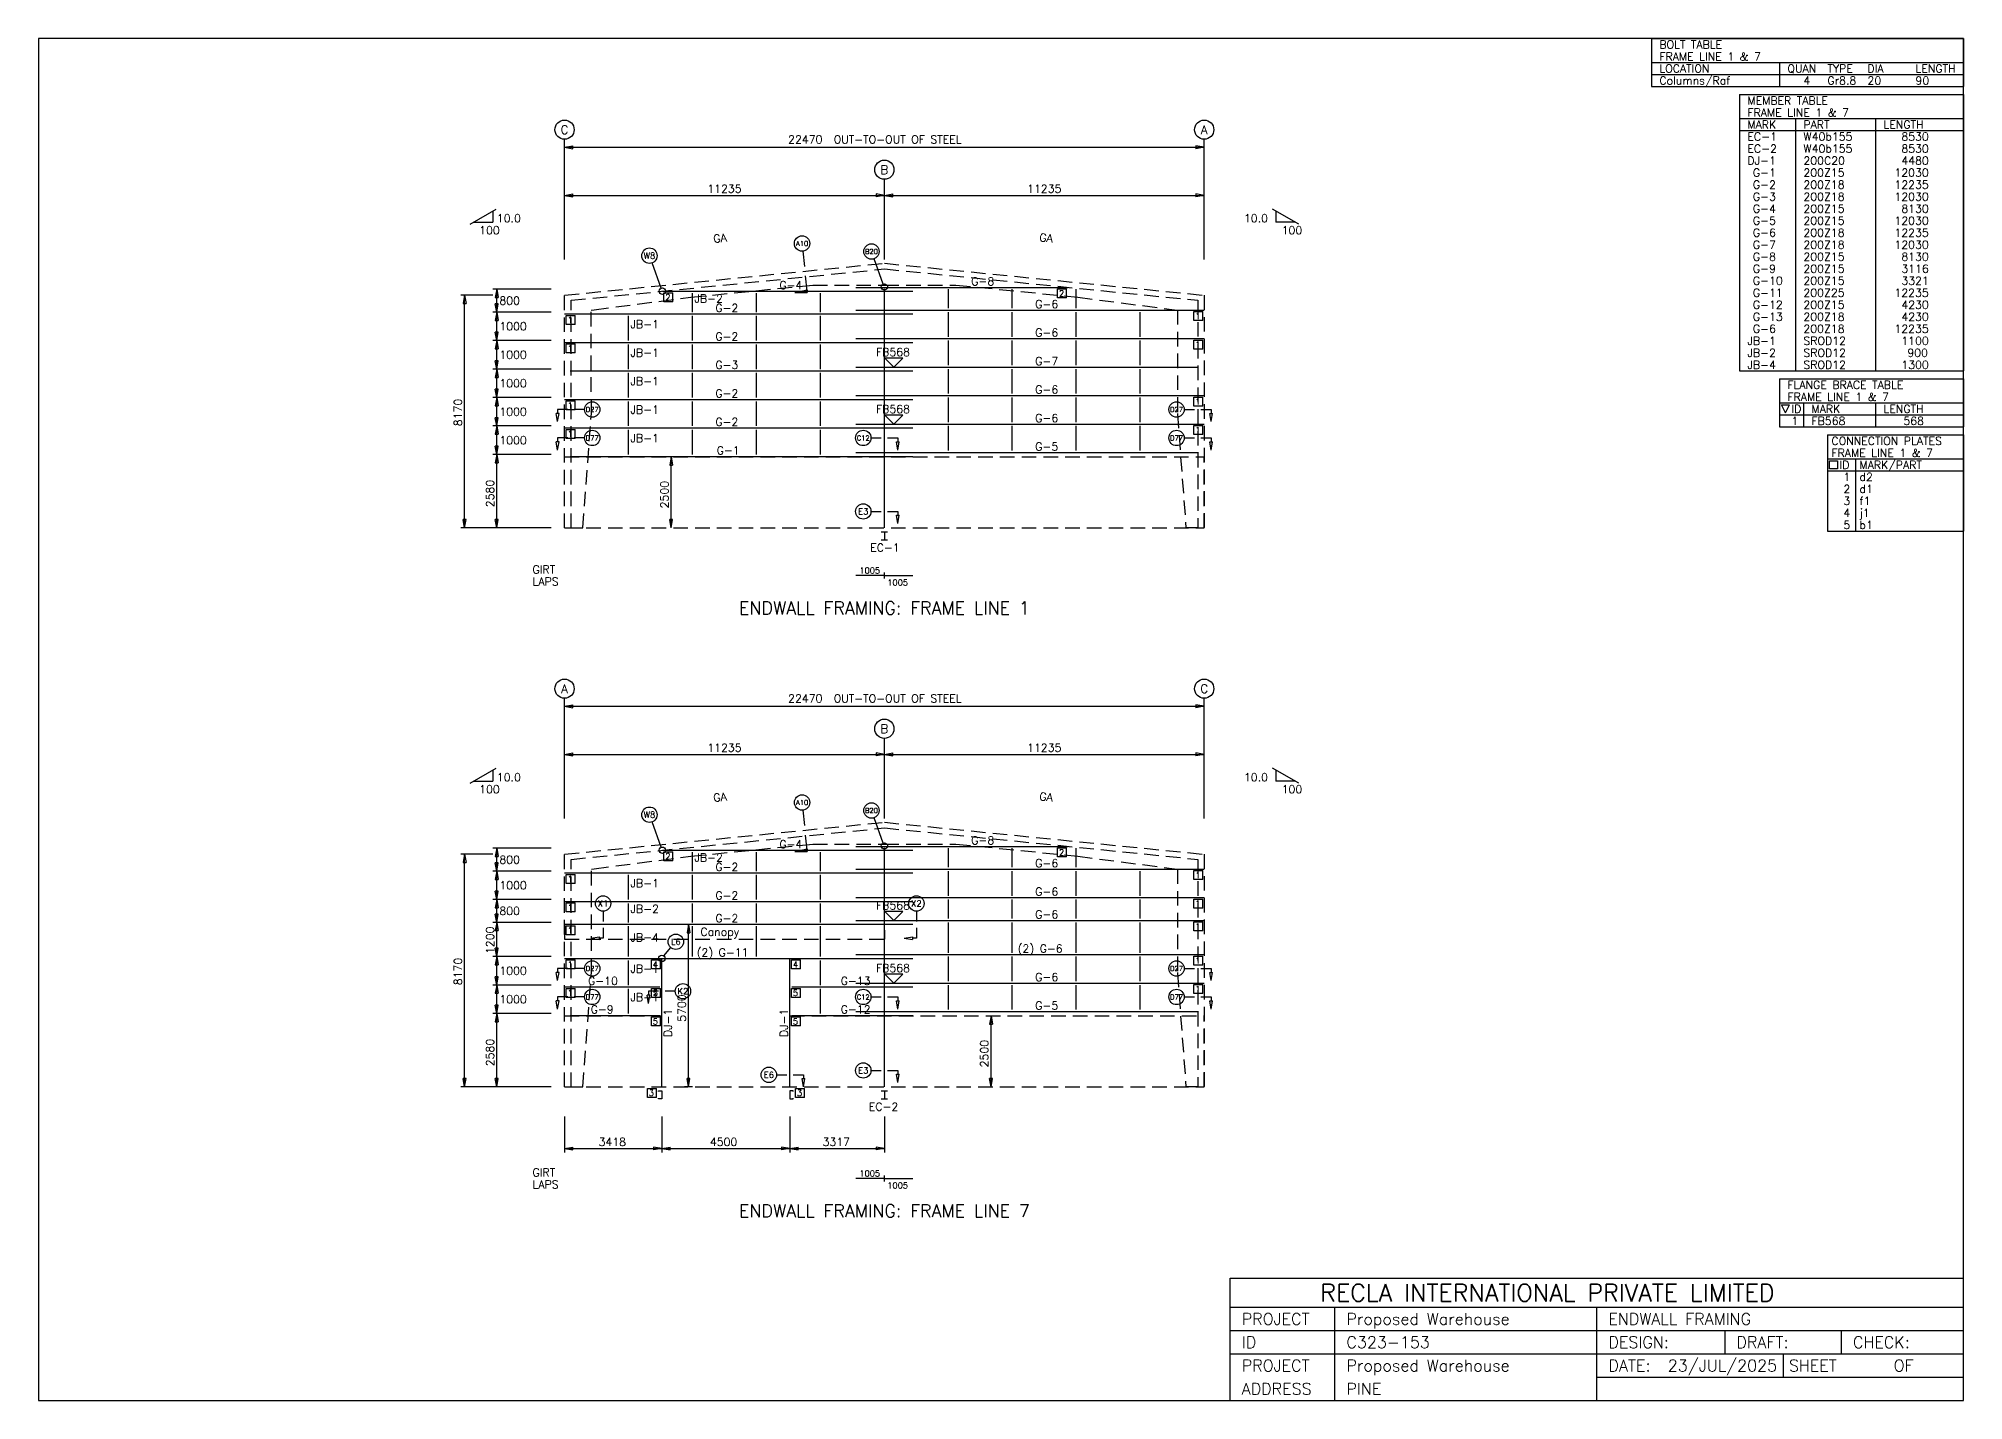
# Model space of a CAD drawing. Extents: x 0 to 67619, y 0 to 47816.
import ezdxf
from ezdxf.enums import TextEntityAlignment as Align

# ---------------------------------------------------------------- set-up
doc = ezdxf.new("R2010")
doc.units = 0
doc.linetypes.add('CONTIN', pattern=[0])
doc.linetypes.add('DASHED', pattern=[764.67, 511.17, -253.5])
doc.layers.get('0').update_dxf_attribs({"linetype": 'CONTIN'})
for name, color, linetype in [('1', 7, 'CONTIN'), ('10', 10, 'CONTIN'), ('11', 7, 'CONTIN'), ('12', 6, 'CONTIN'), ('13', 1, 'CONTIN'), ('14', 7, 'CONTIN'), ('15', 7, 'CONTIN'), ('2', 6, 'CONTIN'), ('22', 7, 'CONTIN'), ('26', 7, 'CONTIN'), ('3', 7, 'CONTIN'), ('4', 7, 'CONTIN'), ('5', 5, 'DASHED'), ('7', 7, 'CONTIN')]:
    doc.layers.add(name, color=color, linetype=linetype)
doc.styles.add('SIMPLEX', font='SIMPLEX')

# ---------------------------------------------------------------- blocks, each defined once
blk = doc.blocks.new('WCOL')
for p, q in [((-10.2, 0), (10.2, 0)), ((0, 0), (0, -25.4)), ((-10.2, -25.4), (10.2, -25.4))]:
    blk.add_line(p, q)
blk = doc.blocks.new('MARKER')
for p, q in [((25.4, 25.4), (-25.4, 25.4)), ((-25.4, 25.4), (0, 0)), ((0, 0), (25.4, 25.4))]:
    blk.add_line(p, q)
blk = doc.blocks.new('ARROW')
for p, q in [((0, 0), (-292, 49)), ((-292, 49), (-292, -49)), ((0, 0), (-292, -49))]:
    blk.add_line(p, q)
blk = doc.blocks.new('ARROWP')
for p, q in [((0, 0), (-292, 49)), ((-292, 49), (-292, -49)), ((0, 0), (-292, -49))]:
    blk.add_line(p, q)
blk = doc.blocks.new('CUTSEC')
at = {"layer": '7'}
for p, q in [((-472.32037, 0), (-112.45723, 0)), ((112.45723, 0), (472.320343, 0)), ((472.320343, 0), (472.320343, 134.948685))]:
    blk.add_line(p, q, dxfattribs=at)
at = {"layer": '7', "rotation": 90}
blk.add_blockref('ARROWP', (472.320343, 427.337463), dxfattribs=at)
blk = doc.blocks.new('EW1FRM')
at = {"layer": '1'}
for p, q in [((3435.23804, 8312.52539), (12240, 8312.52539)), ((4493.99902, 7580), (4493.99902, 8245.05176)), ((6740.99951, 7580), (6740.99951, 8245.05176)), ((8988.00098, 7580), (8988.00098, 8245.05176)), ((10230, 8447.47461), (17685.2793, 8447.47461)), ((13482.002, 7714.94824), (13482.002, 8380)), ((15728.998, 7714.94824), (15728.998, 8380)), ((17976, 7714.94824), (17976, 8380)), ((0, 7512.52588), (12240, 7512.52588)), ((2247.00073, 6580), (2247.00073, 7445.05176)), ((4493.99902, 6580), (4493.99902, 7445.05176)), ((6740.99951, 6580), (6740.99951, 7445.05176)), ((8988.00098, 6580), (8988.00098, 7445.05176)), ((10230, 7647.47412), (22470, 7647.47412)), ((13482.002, 6714.94824), (13482.002, 7580)), ((15728.998, 6714.94824), (15728.998, 7580)), ((17976, 6714.94824), (17976, 7580)), ((20223, 6714.94824), (20223, 7580)), ((0, 6512.52588), (12240, 6512.52588)), ((2247.00073, 5580), (2247.00073, 6445.05176)), ((4493.99902, 5580), (4493.99902, 6445.05176)), ((6740.99951, 5580), (6740.99951, 6445.05176)), ((8988.00098, 5580), (8988.00098, 6445.05176)), ((10230, 6647.47412), (22470, 6647.47412)), ((13482.002, 5714.94824), (13482.002, 6580)), ((15728.998, 5714.94824), (15728.998, 6580)), ((17976, 5714.94824), (17976, 6580)), ((20223, 5714.94824), (20223, 6580)), ((200, 5512.52588), (12240, 5512.52588)), ((2247.00073, 4580), (2247.00073, 5445.05176)), ((4493.99902, 4580), (4493.99902, 5445.05176)), ((6740.99951, 4580), (6740.99951, 5445.05176)), ((8988.00098, 4580), (8988.00098, 5445.05176)), ((10230, 5647.47412), (22270, 5647.47412)), ((13482.002, 4714.94824), (13482.002, 5580)), ((15728.998, 4714.94824), (15728.998, 5580)), ((17976, 4714.94824), (17976, 5580)), ((20223, 4714.94824), (20223, 5580)), ((0, 4512.52588), (12240, 4512.52588)), ((2247.00073, 3580), (2247.00073, 4445.05127)), ((4493.99902, 3580), (4493.99902, 4445.05127)), ((6740.99951, 3580), (6740.99951, 4445.05127)), ((8988.00098, 3580), (8988.00098, 4445.05127)), ((10230, 4647.47412), (22470, 4647.47412)), ((13482.002, 3714.94849), (13482.002, 4580)), ((15728.998, 3714.94849), (15728.998, 4580)), ((17976, 3714.94849), (17976, 4580)), ((20223, 3714.94849), (20223, 4580)), ((0, 3512.52588), (12240, 3512.52588)), ((2247.00073, 2580), (2247.00073, 3445.05176)), ((4493.99902, 2580), (4493.99902, 3445.05176)), ((6740.99951, 2580), (6740.99951, 3445.05176)), ((8988.00098, 2580), (8988.00098, 3445.05176)), ((10230, 3647.47412), (22470, 3647.47412)), ((13482.002, 2714.94873), (13482.002, 3580)), ((15728.998, 2714.94873), (15728.998, 3580)), ((17976, 2714.94873), (17976, 3580)), ((20223, 2714.94873), (20223, 3580)), ((200, 2512.52563), (12240, 2512.52563)), ((10230, 2647.47437), (22270, 2647.47437))]:
    blk.add_line(p, q, dxfattribs=at)
at = {"layer": '12'}
for p, q in [((0, 9428.44824), (0, 13645.5947)), ((22470, 9428.44824), (22470, 13645.5947)), ((11235, 9428.44824), (11235, 12239.8789)), ((-2519.0422, 8169.99951), (-3643.6145, 8169.99951)), ((-472.32037, 8380), (-2519.0422, 8380)), ((-2384.0935, 8380), (-2384.0935, 8380)), ((-472.32037, 7580), (-2519.0422, 7580)), ((-2384.0935, 7580), (-2384.0935, 7580)), ((-2384.0935, 7580), (-2384.0935, 7580)), ((-472.32037, 6580), (-2519.0422, 6580)), ((-2384.0935, 6580), (-2384.0935, 6580)), ((-2384.0935, 6580), (-2384.0935, 6580)), ((-472.32037, 5580), (-2519.0422, 5580)), ((-2384.0935, 5580), (-2384.0935, 5580)), ((-2384.0935, 5580), (-2384.0935, 5580)), ((-472.32037, 4580), (-2519.0422, 4580)), ((-2384.0935, 4580), (-2384.0935, 4580)), ((-2384.0935, 4580), (-2384.0935, 4580)), ((-472.32037, 3580), (-2519.0422, 3580)), ((-2384.0935, 3580), (-2384.0935, 3580)), ((-2384.0935, 3580), (-2384.0935, 3580)), ((-472.32037, 2580), (-2519.0422, 2580)), ((-2384.0935, 2580), (-2384.0935, 2580)), ((-2384.0933, 2580), (-2384.0933, 2580)), ((-2519.0422, 0), (-3643.6145, 0)), ((-472.32037, 0), (-2519.0422, 0)), ((-2384.0935, 0), (-2384.0935, 0))]:
    blk.add_line(p, q, dxfattribs=at)
at = {"layer": '13'}
for centre in [(0, 13982.9668), (22470, 13982.9668), (11235, 12577.251)]:
    blk.add_circle(centre, 337.371704, dxfattribs=at)
at = {"layer": '2'}
for p, q in [((0, 13364.4521), (22470, 13364.4521)), ((0, 11677.5928), (22470, 11677.5928)), ((-3317.6462, 10665.4775), (-2402.1731, 11194.0273)), ((-2519.0422, 11126.5537), (-2519.0422, 10732.9521)), ((25787.6465, 10665.4775), (24872.1738, 11194.0273)), ((24989.041, 11126.5537), (24989.041, 10732.9521)), ((-3200.7773, 10732.9521), (-2519.0422, 10732.9521)), ((25670.7773, 10732.9521), (24989.041, 10732.9521)), ((-3508.6655, 0), (-3508.6655, 8169.99951)), ((-2384.0935, 7580), (-2384.0935, 8380)), ((-2384.0935, 6580), (-2384.0935, 7580)), ((-2384.0935, 5580), (-2384.0935, 6580)), ((-2384.0935, 4580), (-2384.0935, 5580)), ((-2384.0935, 3580), (-2384.0935, 4580)), ((-2384.0935, 2580), (-2384.0935, 3580)), ((-2384.0935, 0), (-2384.0933, 2580)), ((3745, 0), (3745, 2500)), ((11235, -1669.9899), (10230, -1669.9899)), ((11235, -1775.4186), (11235, -1564.5613)), ((11235, -1775.4186), (11235, -1564.5613)), ((11235, -1669.9899), (12240, -1669.9899))]:
    blk.add_line(p, q, dxfattribs=at)
at = {"layer": '3'}
for p, q in [((3487.9519, 7943.5249), (3487.9519, 8259.81152)), ((3487.9519, 8259.81152), (3804.23779, 8259.81152)), ((3804.23779, 7943.5249), (3804.23779, 8259.81152)), ((17316.2793, 8078.47363), (17316.2793, 8394.76074)), ((17316.2793, 8394.76074), (17632.5645, 8394.76074)), ((17632.5645, 8078.47363), (17632.5645, 8394.76074)), ((52.714325, 7143.5249), (52.714325, 7459.81201)), ((52.714325, 7459.81201), (369.000305, 7459.81201)), ((369.000305, 7143.5249), (369.000305, 7459.81201)), ((3804.23779, 7943.5249), (3487.9519, 7943.5249)), ((17632.5645, 8078.47363), (17316.2793, 8078.47363)), ((22101, 7278.47363), (22101, 7594.76025)), ((22101, 7594.76025), (22417.2852, 7594.76025)), ((22417.2852, 7278.47363), (22417.2852, 7594.76025)), ((369.000305, 7143.5249), (52.714325, 7143.5249)), ((22417.2852, 7278.47363), (22101, 7278.47363)), ((52.714325, 6143.5249), (52.714325, 6459.81104)), ((52.714325, 6459.81104), (369.000305, 6459.81104)), ((369.000305, 6143.5249), (52.714325, 6143.5249)), ((369.000305, 6143.5249), (369.000305, 6459.81104)), ((22101, 6278.47363), (22101, 6594.76025)), ((22101, 6594.76025), (22417.2852, 6594.76025)), ((22417.2852, 6278.47363), (22101, 6278.47363)), ((22417.2852, 6278.47363), (22417.2852, 6594.76025)), ((52.714325, 4143.52539), (52.714325, 4459.81104)), ((52.714325, 4459.81104), (369.000305, 4459.81104)), ((369.000305, 4143.52539), (52.714325, 4143.52539)), ((369.000305, 4143.52539), (369.000305, 4459.81104)), ((22101, 4278.47363), (22101, 4594.75928)), ((22101, 4594.75928), (22417.2852, 4594.75928)), ((22417.2852, 4278.47363), (22101, 4278.47363)), ((22417.2852, 4278.47363), (22417.2852, 4594.75928)), ((52.714325, 3143.52588), (52.714325, 3459.81152)), ((52.714325, 3459.81152), (369.000305, 3459.81152)), ((369.000305, 3143.52588), (369.000305, 3459.81152)), ((22101, 3278.47388), (22101, 3594.75977)), ((22101, 3594.75977), (22417.2852, 3594.75977)), ((22417.2852, 3278.47388), (22417.2852, 3594.75977)), ((369.000305, 3143.52588), (52.714325, 3143.52588)), ((22417.2852, 3278.47388), (22101, 3278.47388))]:
    blk.add_line(p, q, dxfattribs=at)
at = {"layer": '4'}
blk.add_line((11235, 0), (11235, 8391.94043), dxfattribs=at)
at = {"layer": '5'}
for p, q in [((0, 8169.99951), (11235, 9293.5)), ((229.999939, 7992.00195), (11235, 9092.50195)), ((11235, 9293.5), (22470, 8169.99951)), ((11235, 9092.50195), (22240, 7992.00195)), ((0, 0), (0, 8169.99951)), ((4439.2998, 8101.3999), (8722.5, 8529.7002)), ((8722.5, 8529.7002), (11235, 8529.7002)), ((11235, 8529.7002), (13746.998, 8529.7998)), ((13746.998, 8529.7998), (18030.5996, 8101.3999)), ((22470, 8169.99951), (22470, 0)), ((230.000015, -0.4), (229.999939, 7992.00195)), ((936.799988, 7644.3999), (1039.59998, 7660.3999)), ((942.000061, 4016.00024), (936.799988, 7644.3999)), ((1039.59998, 7660.3999), (4439.2998, 8101.3999)), ((1039.59998, 7660.3999), (1039.59998, 7660.3999)), ((18030.5996, 8101.3999), (21430.4004, 7660.3999)), ((21430.4004, 7660.3999), (21430.1992, 7660.3999)), ((21430.1992, 7660.3999), (21528, 7649.3999)), ((21528, 7649.3999), (21528, 4015.6001)), ((22240, 7992.00195), (22240, -0.4)), ((640.799988, -0.4), (942.000061, 4016.00024)), ((21528, 4015.6001), (21829.1992, -0.4)), ((0, 0), (0, 2500)), ((0, 2500), (22470, 2500)), ((22470, 0), (22470, 2500)), ((0, 0), (22470, 0)), ((230.000015, -0.4), (640.799988, -0.4)), ((22240, -0.4), (21829.1992, -0.4))]:
    blk.add_line(p, q, dxfattribs=at)
at = {"layer": '7'}
for p, q in [((3396.77856, 8418.20215), (3073.72095, 9305.88477)), ((11196.541, 8565.09082), (10873.4834, 9452.77344))]:
    blk.add_line(p, q, dxfattribs=at)
for centre, radius in [((8343.79492, 9987.63672), 269.897339), ((2981.41895, 9559.50781), 269.897339), ((10781.1816, 9706.39648), 269.897339), ((3435.23804, 8312.52539), 112.45723), ((11235, 8459.41406), 112.45723), ((972.217651, 4159.7373), 269.897339), ((21497.7813, 4159.7373), 269.897339), ((972.217651, 3159.73755), 269.897339), ((10492.7822, 3159.73755), 269.897339), ((21497.7813, 3159.73755), 269.897339), ((10492.7822, 579.737488), 269.897339)]:
    blk.add_circle(centre, radius, dxfattribs=at)
at = {"layer": '10', "xscale": 11.0686255, "yscale": 11.0686255, "zscale": 11.0686255}
blk.add_blockref('WCOL', (11235, -134.94867), dxfattribs=at)
at = {"layer": '2'}
for p, rotation in [((0, 13364.4521), 180), ((0, 11677.5928), 180), ((11235, 11677.5928), 180), ((-3508.6655, 8169.99951), 90), ((-2384.0935, 8380), 90), ((-2384.0935, 7580), 270), ((-2384.0935, 7580), 90), ((-2384.0935, 6580), 270), ((-2384.0935, 6580), 90), ((-2384.0935, 5580), 270), ((-2384.0935, 5580), 90), ((-2384.0935, 4580), 270), ((-2384.0935, 4580), 90), ((-2384.0935, 3580), 270), ((-2384.0935, 3580), 90), ((-2384.0935, 2580), 270), ((-2384.0933, 2580), 90), ((3745, 2500), 90), ((-3508.6655, 0), 270), ((-2384.0935, 0), 270), ((3745, 0), 270)]:
    blk.add_blockref('ARROW', p, dxfattribs=dict(at, rotation=rotation))
for p in [(22470, 13364.4521), (11235, 11677.5928), (22470, 11677.5928)]:
    blk.add_blockref('ARROW', p, dxfattribs=at)
at = {"layer": '3', "xscale": 12.4522038, "yscale": 12.4522038, "zscale": 12.4522038}
for p in [(11572.3721, 5647.47412), (11572.3721, 3647.47412)]:
    blk.add_blockref('MARKER', p, dxfattribs=at)
at = {"layer": '7', "xscale": 1.5, "yscale": -1, "zscale": -1, "rotation": -84.289}
blk.add_blockref('CUTSEC', (8441.17188, 9014.11719), dxfattribs=at)
at = {"layer": '7', "xscale": -1, "yscale": -1, "zscale": -1}
for p in [(229.999985, 4159.7373), (229.999985, 3159.73755)]:
    blk.add_blockref('CUTSEC', p, dxfattribs=at)
at = {"layer": '7', "yscale": -1, "zscale": -1}
for p in [(22240, 4159.7373), (11235, 3159.73755), (22240, 3159.73755), (11235, 579.737488)]:
    blk.add_blockref('CUTSEC', p, dxfattribs=at)
at = {"layer": '11', "style": 'SIMPLEX'}
for s, height, p in [('22470', 281.143097, (7854.25391, 13499.4004)), ('11235', 281.143097, (5013.04248, 11771.3076)), ('11235', 281.143097, (16248.042, 11771.3076)), ('10.0', 281.143097, (-2378.4707, 10732.9521)), ('10.0', 281.143097, (23864.4707, 10732.9521)), ('100', 281.143097, (-3000.4814, 10311.2373)), ('100', 281.143097, (25189.3379, 10311.2373)), ('800', 281.143097, (-2290.3789, 7839.42871)), ('1000', 281.143097, (-2290.3789, 6939.42871)), ('1000', 281.143097, (-2290.3789, 5939.42871)), ('1000', 281.143097, (-2290.3789, 4939.42822)), ('1000', 281.143097, (-2290.3789, 3939.42847)), ('1000', 281.143097, (-2290.3789, 2939.42847)), ('1005', 210.8573, (10359.9424, -1599.7042)), ('1005', 210.8573, (11340.4287, -2021.4186))]:
    blk.add_text(s, height=height, dxfattribs=at).set_placement(p)
for s, p in [('8170', (-3602.3796, 3571.91382)), ('2580', (-2477.8079, 727.713867)), ('2500', (3651.28564, 687.713867))]:
    blk.add_text(s, height=281.143097, rotation=90, dxfattribs=at).set_placement(p)
at = {"layer": '13', "style": 'SIMPLEX'}
for s, p in [('C', (0, 13831.1484)), ('A', (22470, 13831.1484)), ('B', (11235, 12425.4336))]:
    blk.add_text(s, height=303.634522, dxfattribs=at).set_placement(p, align=Align.CENTER)
at = {"layer": '15', "style": 'SIMPLEX'}
blk.add_text(' OUT-TO-OUT OF STEEL', height=281.143097, dxfattribs=at).set_placement((9259.9707, 13499.4004))
blk.add_text('ENDWALL FRAMING: FRAME LINE 1', height=449.828918, dxfattribs=at).set_placement((11235, -3033.5339), align=Align.CENTER)
at = {"layer": '2', "style": 'SIMPLEX'}
for s, p in [('GIRT', (-1124.5724, -1599.7042)), ('LAPS', (-1124.5724, -2021.4188))]:
    blk.add_text(s, height=281.143097, dxfattribs=at).set_placement(p)
at = {"layer": '3', "style": 'SIMPLEX'}
for rotation, p in [(5.711, (5241.20117, 10011.7363)), (-5.711, (16669.3047, 10067.6865))]:
    blk.add_text('GA', height=281.143097, rotation=rotation, dxfattribs=at).set_placement(p)
for s, height, p in [(' G-8', 281.143097, (14092.4141, 8517.75977)), ('2', 210.8573, (3540.6665, 7996.24023)), ('JB-2', 281.143097, (4561.47314, 7912.52588)), (' G-4', 281.143097, (7351.41357, 8382.81152)), ('2', 210.8573, (17368.9941, 8131.18799)), (' G-2', 281.143097, (5104.41309, 7582.81152)), (' G-6', 281.143097, (16339.4131, 7717.75977)), ('1', 210.8573, (22153.7148, 7331.18799)), ('1', 210.8573, (105.42865, 7196.24023)), ('JB-1', 281.143097, (2314.4751, 7012.52539)), (' G-2', 281.143097, (5104.41309, 6582.81104)), (' G-6', 281.143097, (16339.4131, 6717.75977)), ('1', 210.8573, (105.42865, 6196.24023)), ('JB-1', 281.143097, (2314.4751, 6012.52588)), ('FB568', 281.143097, (10939.7998, 6034.0459)), ('1', 210.8573, (22153.7148, 6331.18799)), (' G-3', 281.143097, (5104.41309, 5582.81152)), (' G-7', 281.143097, (16339.4131, 5717.75977)), ('JB-1', 281.143097, (2314.4751, 5012.52588)), (' G-2', 281.143097, (5104.41309, 4582.81152)), (' G-6', 281.143097, (16339.4131, 4717.75977)), ('1', 210.8573, (105.42865, 4196.23975)), ('JB-1', 281.143097, (2314.4751, 4012.52588)), ('FB568', 281.143097, (10939.7998, 4034.04565)), ('1', 210.8573, (22153.7148, 4331.18799)), ('1', 210.8573, (105.42865, 3196.23999)), (' G-2', 281.143097, (5104.41309, 3582.81152)), (' G-6', 281.143097, (16339.4131, 3717.75977)), ('1', 210.8573, (22153.7148, 3331.18774)), ('JB-1', 281.143097, (2314.4751, 3012.52588)), (' G-1', 281.143097, (5153.61328, 2582.81152)), (' G-5', 281.143097, (16339.4131, 2717.76025)), ('EC-1', 281.143097, (10735.9707, -832.18359))]:
    blk.add_text(s, height=height, dxfattribs=at).set_placement(p)
at = {"layer": '7', "style": 'SIMPLEX'}
for s, height, p in [('W8', 215.917892, (2981.41895, 9559.50781)), ('A10', 172.734299, (8343.79492, 9987.63672)), ('B20', 172.734299, (10781.1816, 9706.39648)), ('D27', 172.734299, (972.217651, 4159.7373)), ('D27', 172.734299, (21497.7813, 4159.7373)), ('D77', 172.734299, (972.217651, 3159.73755)), ('C12', 172.734299, (10492.7822, 3159.73755)), ('D77', 172.734299, (21497.7813, 3159.73755)), ('E3', 215.917892, (10492.7822, 579.737488))]:
    blk.add_text(s, height=height, dxfattribs=at).set_placement(p, align=Align.MIDDLE_CENTER)
blk = doc.blocks.new('CCOL')
for p, q in [((10.2, 0), (0, 0)), ((0, 0), (0, -25.4)), ((10.2, -2.5), (10.2, 0)), ((0, -25.4), (10.2, -25.4)), ((10.2, -25.4), (10.2, -22.9))]:
    blk.add_line(p, q)
blk = doc.blocks.new('EW2FRM')
at = {"layer": '1'}
for p, q in [((3435.23804, 8312.52539), (12240, 8312.52539)), ((4493.99902, 7580), (4493.99902, 8245.05176)), ((6740.99951, 7580), (6740.99951, 8245.05176)), ((8988.00098, 7580), (8988.00098, 8245.05176)), ((10230, 8447.47461), (17685.2793, 8447.47461)), ((13482.002, 7714.94824), (13482.002, 8380)), ((15728.998, 7714.94824), (15728.998, 8380)), ((17976, 7714.94824), (17976, 8380)), ((0, 7512.52588), (12240, 7512.52588)), ((2247.00073, 6580), (2247.00073, 7445.05176)), ((4493.99902, 6580), (4493.99902, 7445.05176)), ((6740.99951, 6580), (6740.99951, 7445.05176)), ((8988.00098, 6580), (8988.00098, 7445.05176)), ((10230, 7647.47412), (22470, 7647.47412)), ((13482.002, 6714.94824), (13482.002, 7580)), ((15728.998, 6714.94824), (15728.998, 7580)), ((17976, 6714.94824), (17976, 7580)), ((20223, 6714.94824), (20223, 7580)), ((0, 6512.52588), (12240, 6512.52588)), ((2247.00073, 5780), (2247.00073, 6445.05176)), ((4493.99902, 5780), (4493.99902, 6445.05176)), ((6740.99951, 5780), (6740.99951, 6445.05176)), ((8988.00098, 5780), (8988.00098, 6445.05176)), ((10230, 6647.47412), (22470, 6647.47412)), ((13482.002, 5914.94824), (13482.002, 6580)), ((15728.998, 5914.94824), (15728.998, 6580)), ((17976, 5914.94824), (17976, 6580)), ((20223, 5914.94824), (20223, 6580)), ((0, 5712.52588), (12240, 5712.52588)), ((2247.00073, 4580), (2247.00073, 5645.05176)), ((4493.99902, 4580), (4493.99902, 5645.05176)), ((6740.99951, 4580), (6740.99951, 5645.05176)), ((8988.00098, 4580), (8988.00098, 5645.05176)), ((10230, 5847.47412), (22470, 5847.47412)), ((13482.002, 4714.94824), (13482.002, 5780)), ((15728.998, 4714.94824), (15728.998, 5780)), ((17976, 4714.94824), (17976, 5780)), ((20223, 4714.94824), (20223, 5780)), ((0, 4512.52588), (12240, 4512.52588)), ((2247.00073, 3580), (2247.00073, 4445.05127)), ((3417.99976, 0), (3417.99976, 4512.52588)), ((7918.00049, 0), (7918.00049, 4512.52588)), ((8988.00098, 3580), (8988.00098, 4445.05127)), ((10230, 4647.47412), (22470, 4647.47412)), ((13482.002, 3714.94849), (13482.002, 4580)), ((15728.998, 3714.94849), (15728.998, 4580)), ((17976, 3714.94849), (17976, 4580)), ((20223, 3714.94849), (20223, 4580)), ((0, 3512.52588), (3350.52588, 3512.52588)), ((2247.00073, 2580), (2247.00073, 3445.05176)), ((7985.47461, 3512.52588), (12240, 3512.52588)), ((8988.00098, 2580), (8988.00098, 3445.05176)), ((10230, 3647.47412), (22470, 3647.47412)), ((13482.002, 2714.94873), (13482.002, 3580)), ((15728.998, 2714.94873), (15728.998, 3580)), ((17976, 2714.94873), (17976, 3580)), ((20223, 2714.94873), (20223, 3580)), ((200, 2512.52563), (3350.52588, 2512.52563)), ((7985.47461, 2512.52563), (12240, 2512.52563)), ((10230, 2647.47437), (22270, 2647.47437))]:
    blk.add_line(p, q, dxfattribs=at)
at = {"layer": '12'}
for p, q in [((0, 9428.44824), (0, 13645.5947)), ((22470, 9428.44824), (22470, 13645.5947)), ((11235, 9428.44824), (11235, 12239.8789)), ((-2519.0422, 8169.99951), (-3643.6145, 8169.99951)), ((-472.32037, 8380), (-2519.0422, 8380)), ((-2384.0935, 8380), (-2384.0935, 8380)), ((-472.32037, 7580), (-2519.0422, 7580)), ((-2384.0935, 7580), (-2384.0935, 7580)), ((-2384.0935, 7580), (-2384.0935, 7580)), ((-472.32037, 6580), (-2519.0422, 6580)), ((-2384.0935, 6580), (-2384.0935, 6580)), ((-2384.0935, 6580), (-2384.0935, 6580)), ((-472.32037, 5780), (-2519.0422, 5780)), ((-2384.0935, 5780), (-2384.0935, 5780)), ((-2384.0935, 5780), (-2384.0935, 5780)), ((4492.92773, 5700), (4211.78467, 5700)), ((-472.32037, 4580), (-2519.0422, 4580)), ((-2384.0935, 4580), (-2384.0935, 4580)), ((-2384.0935, 4580), (-2384.0935, 4580)), ((-472.32037, 3580), (-2519.0422, 3580)), ((-2384.0935, 3580), (-2384.0935, 3580)), ((-2384.0935, 3580), (-2384.0935, 3580)), ((-472.32037, 2580), (-2519.0422, 2580)), ((-2384.0935, 2580), (-2384.0935, 2580)), ((-2384.0933, 2580), (-2384.0933, 2580)), ((-2519.0422, 0), (-3643.6145, 0)), ((-472.32037, 0), (-2519.0422, 0)), ((-2384.0935, 0), (-2384.0935, 0)), ((4492.92773, 0), (4211.78467, 0))]:
    blk.add_line(p, q, dxfattribs=at)
at = {"layer": '13'}
for centre in [(0, 13982.9668), (22470, 13982.9668), (11235, 12577.251)]:
    blk.add_circle(centre, 337.371704, dxfattribs=at)
at = {"layer": '2'}
for p, q in [((0, 13364.4521), (22470, 13364.4521)), ((0, 11677.5928), (22470, 11677.5928)), ((-3317.6462, 10665.4775), (-2402.1731, 11194.0273)), ((-2519.0422, 11126.5537), (-2519.0422, 10732.9521)), ((25787.6465, 10665.4775), (24872.1738, 11194.0273)), ((24989.041, 11126.5537), (24989.041, 10732.9521)), ((-3200.7773, 10732.9521), (-2519.0422, 10732.9521)), ((25670.7773, 10732.9521), (24989.041, 10732.9521)), ((-3508.6655, 0), (-3508.6655, 8169.99951)), ((-2384.0935, 7580), (-2384.0935, 8380)), ((-2384.0935, 6580), (-2384.0935, 7580)), ((-2384.0935, 5780), (-2384.0935, 6580)), ((-2384.0935, 4580), (-2384.0935, 5780)), ((4352.35596, 0), (4352.35596, 5700)), ((-2384.0935, 3580), (-2384.0935, 4580)), ((-2384.0935, 2580), (-2384.0935, 3580)), ((-2384.0935, 0), (-2384.0933, 2580)), ((14980, 0), (14980, 2500)), ((0, -1037.418), (0, -2296.9387)), ((3417.99976, -1037.418), (3417.99976, -2296.9387)), ((3417.99976, -1037.418), (3417.99976, -2296.9387)), ((7918.00049, -1037.418), (7918.00049, -2296.9387)), ((7918.00049, -1037.418), (7918.00049, -2296.9387)), ((11235, -1037.418), (11235, -2296.9387)), ((0, -2161.9902), (3417.99976, -2161.9902)), ((3417.99976, -2161.9902), (7918.00049, -2161.9902)), ((7918.00049, -2161.9902), (11235, -2161.9902)), ((11235, -3210.6538), (10230, -3210.6538)), ((11235, -3316.0825), (11235, -3105.2251)), ((11235, -3316.0825), (11235, -3105.2251)), ((11235, -3210.6538), (12240, -3210.6538))]:
    blk.add_line(p, q, dxfattribs=at)
at = {"layer": '3'}
for p, q in [((3487.9519, 7943.5249), (3487.9519, 8259.81152)), ((3487.9519, 8259.81152), (3804.23779, 8259.81152)), ((3804.23779, 7943.5249), (3804.23779, 8259.81152)), ((17316.2793, 8078.47363), (17316.2793, 8394.76074)), ((17316.2793, 8394.76074), (17632.5645, 8394.76074)), ((17632.5645, 8078.47363), (17632.5645, 8394.76074)), ((52.714325, 7143.5249), (52.714325, 7459.81201)), ((52.714325, 7459.81201), (369.000305, 7459.81201)), ((369.000305, 7143.5249), (369.000305, 7459.81201)), ((3804.23779, 7943.5249), (3487.9519, 7943.5249)), ((17632.5645, 8078.47363), (17316.2793, 8078.47363)), ((22101, 7278.47363), (22101, 7594.76025)), ((22101, 7594.76025), (22417.2852, 7594.76025)), ((22417.2852, 7278.47363), (22417.2852, 7594.76025)), ((369.000305, 7143.5249), (52.714325, 7143.5249)), ((22417.2852, 7278.47363), (22101, 7278.47363)), ((52.714325, 6143.5249), (52.714325, 6459.81104)), ((52.714325, 6459.81104), (369.000305, 6459.81104)), ((369.000305, 6143.5249), (52.714325, 6143.5249)), ((369.000305, 6143.5249), (369.000305, 6459.81104)), ((22101, 6278.47363), (22101, 6594.76025)), ((22101, 6594.76025), (22417.2852, 6594.76025)), ((22417.2852, 6278.47363), (22101, 6278.47363)), ((22417.2852, 6278.47363), (22417.2852, 6594.76025)), ((52.714325, 5343.52539), (52.714325, 5659.81104)), ((52.714325, 5659.81104), (369.000305, 5659.81104)), ((369.000305, 5343.52539), (369.000305, 5659.81104)), ((22101, 5478.47363), (22101, 5794.75928)), ((22101, 5794.75928), (22417.2852, 5794.75928)), ((22417.2852, 5478.47363), (22101, 5478.47363)), ((22417.2852, 5478.47363), (22417.2852, 5794.75928)), ((369.000305, 5343.52539), (52.714325, 5343.52539)), ((52.714325, 4143.52539), (52.714325, 4459.81104)), ((52.714325, 4459.81104), (369.000305, 4459.81104)), ((369.000305, 4143.52539), (52.714325, 4143.52539)), ((369.000305, 4143.52539), (369.000305, 4459.81104)), ((3048.99927, 4143.52539), (3048.99927, 4459.81104)), ((3048.99927, 4459.81104), (3365.28564, 4459.81104)), ((3365.28564, 4143.52539), (3048.99927, 4143.52539)), ((3365.28564, 4143.52539), (3365.28564, 4459.81104)), ((7970.71484, 4143.52539), (7970.71484, 4459.81104)), ((7970.71484, 4459.81104), (8287.00195, 4459.81104)), ((8287.00195, 4143.52539), (7970.71484, 4143.52539)), ((8287.00195, 4143.52539), (8287.00195, 4459.81104)), ((22101, 4278.47363), (22101, 4594.75928)), ((22101, 4594.75928), (22417.2852, 4594.75928)), ((22417.2852, 4278.47363), (22101, 4278.47363)), ((22417.2852, 4278.47363), (22417.2852, 4594.75928)), ((52.714325, 3143.52588), (52.714325, 3459.81152)), ((52.714325, 3459.81152), (369.000305, 3459.81152)), ((369.000305, 3143.52588), (369.000305, 3459.81152)), ((3048.99927, 3143.52588), (3048.99927, 3459.81152)), ((3048.99927, 3459.81152), (3365.28564, 3459.81152)), ((3365.28564, 3143.52588), (3365.28564, 3459.81152)), ((7970.71484, 3143.52588), (7970.71484, 3459.81152)), ((7970.71484, 3459.81152), (8287.00195, 3459.81152)), ((8287.00195, 3143.52588), (8287.00195, 3459.81152)), ((22101, 3278.47388), (22101, 3594.75977)), ((22101, 3594.75977), (22417.2852, 3594.75977)), ((22417.2852, 3278.47388), (22417.2852, 3594.75977)), ((369.000305, 3143.52588), (52.714325, 3143.52588)), ((3365.28564, 3143.52588), (3048.99927, 3143.52588)), ((8287.00195, 3143.52588), (7970.71484, 3143.52588)), ((22417.2852, 3278.47388), (22101, 3278.47388)), ((3048.99927, 2143.52539), (3048.99927, 2459.81152)), ((3048.99927, 2459.81152), (3365.28564, 2459.81152)), ((3365.28564, 2143.52539), (3048.99927, 2143.52539)), ((3365.28564, 2143.52539), (3365.28564, 2459.81152)), ((7970.71484, 2143.52539), (7970.71484, 2459.81152)), ((7970.71484, 2459.81152), (8287.00195, 2459.81152)), ((8287.00195, 2143.52539), (7970.71484, 2143.52539)), ((8287.00195, 2143.52539), (8287.00195, 2459.81152)), ((2908.42773, -369.00031), (2908.42773, -52.71434)), ((2908.42773, -52.71434), (3224.71387, -52.71434)), ((3224.71387, -369.00031), (2908.42773, -369.00031)), ((3224.71387, -369.00031), (3224.71387, -52.71434)), ((8111.28662, -369.00031), (8111.28662, -52.71434)), ((8111.28662, -52.71434), (8427.57324, -52.71434)), ((8427.57324, -369.00031), (8111.28662, -369.00031)), ((8427.57324, -369.00031), (8427.57324, -52.71434))]:
    blk.add_line(p, q, dxfattribs=at)
at = {"layer": '4'}
blk.add_line((11235, 0), (11235, 8391.94043), dxfattribs=at)
at = {"layer": '5'}
for p, q in [((0, 8169.99951), (11235, 9293.5)), ((229.999939, 7992.00195), (11235, 9092.50195)), ((11235, 9293.5), (22470, 8169.99951)), ((11235, 9092.50195), (22240, 7992.00195)), ((0, 0), (0, 8169.99951)), ((4439.3999, 8101.3999), (8723, 8529.7998)), ((8723, 8529.7998), (11235, 8529.7002)), ((11235, 8529.7002), (13747.501, 8529.7002)), ((13747.501, 8529.7002), (18030.6992, 8101.3999)), ((22470, 8169.99951), (22470, 0)), ((230.000015, -0.4), (229.999939, 7992.00195)), ((942.000061, 7649.3999), (1039.80005, 7660.3999)), ((942.000061, 4015.6001), (942.000061, 7649.3999)), ((1039.59998, 7660.3999), (4439.3999, 8101.3999)), ((1039.80005, 7660.3999), (1039.59998, 7660.3999)), ((18030.6992, 8101.3999), (21430.4004, 7660.3999)), ((21430.4004, 7660.3999), (21430.4004, 7660.3999)), ((21430.4004, 7660.3999), (21533.1992, 7644.3999)), ((21533.1992, 7644.3999), (21528, 4016.00024)), ((22240, 7992.00195), (22240, -0.4)), ((0, 5700), (0, 5500.00049)), ((11235, 5700), (0, 5700)), ((0, 5500.00049), (0, 5193.94238)), ((11235, 5500.00049), (11235, 5700)), ((11235, 5500.00049), (11235, 5193.94238)), ((0, 5193.94238), (11235, 5193.94238)), ((640.799988, -0.4), (942.000061, 4015.6001)), ((21528, 4016.00024), (21829.1992, -0.4)), ((0, 0), (0, 2500)), ((0, 2500), (3417.99976, 2500)), ((7918.00049, 2500), (22470, 2500)), ((22470, 0), (22470, 2500)), ((0, 0), (22470, 0)), ((230.000015, -0.4), (640.799988, -0.4)), ((22240, -0.4), (21829.1992, -0.4))]:
    blk.add_line(p, q, dxfattribs=at)
at = {"layer": '7'}
for p, q in [((3396.77856, 8418.20215), (3073.72095, 9305.88477)), ((11196.541, 8565.09082), (10873.4834, 9452.77344)), ((3490.28735, 4598.67188), (3736.06421, 4891.56885))]:
    blk.add_line(p, q, dxfattribs=at)
for centre, radius in [((8343.8291, 9987.64063), 269.897339), ((2981.41895, 9559.50781), 269.897339), ((10781.1816, 9706.39648), 269.897339), ((3435.23804, 8312.52539), 112.45723), ((11235, 8459.41406), 112.45723), ((1354.57227, 6442.21777), 269.897339), ((12359.5723, 6442.21777), 269.897339), ((3909.55396, 5098.31982), 269.897339), ((972.217651, 4159.7373), 269.897339), ((3417.99976, 4512.52588), 112.45723), ((21497.7813, 4159.7373), 269.897339), ((972.217651, 3159.73755), 269.897339), ((4160.21729, 3361.57764), 269.897339), ((10492.7822, 3159.73755), 269.897339), ((21497.7813, 3159.73755), 269.897339), ((7175.78223, 427.337463), 269.897339), ((10492.7822, 579.737488), 269.897339)]:
    blk.add_circle(centre, radius, dxfattribs=at)
at = {"layer": '10', "yscale": 11.0686255, "zscale": 11.0686255}
for name, p, xscale in [('CCOL', (3417.99976, -134.94867), -11.068625), ('CCOL', (7918.00049, -134.94867), 11.0686255), ('WCOL', (11235, -134.94867), 11.0686255)]:
    blk.add_blockref(name, p, dxfattribs=dict(at, xscale=xscale))
at = {"layer": '2'}
for p, rotation in [((0, 13364.4521), 180), ((0, 11677.5928), 180), ((11235, 11677.5928), 180), ((-3508.6655, 8169.99951), 90), ((-2384.0935, 8380), 90), ((-2384.0935, 7580), 270), ((-2384.0935, 7580), 90), ((-2384.0935, 6580), 270), ((-2384.0935, 6580), 90), ((-2384.0935, 5780), 270), ((-2384.0935, 5780), 90), ((4352.35596, 5700), 90), ((-2384.0935, 4580), 270), ((-2384.0935, 4580), 90), ((-2384.0935, 3580), 270), ((-2384.0935, 3580), 90), ((-2384.0935, 2580), 270), ((-2384.0933, 2580), 90), ((14980, 2500), 90), ((-3508.6655, 0), 270), ((-2384.0935, 0), 270), ((4352.35596, 0), 270), ((14980, 0), 270), ((0, -2161.9902), 180), ((3417.99976, -2161.9902), 180), ((7918.00049, -2161.9902), 180)]:
    blk.add_blockref('ARROW', p, dxfattribs=dict(at, rotation=rotation))
for p in [(22470, 13364.4521), (11235, 11677.5928), (22470, 11677.5928), (3417.99976, -2161.9902), (7918.00049, -2161.9902), (11235, -2161.9902)]:
    blk.add_blockref('ARROW', p, dxfattribs=at)
at = {"layer": '3', "xscale": 12.4522038, "yscale": 12.4522038, "zscale": 12.4522038}
for p in [(11572.3721, 5847.47412), (11572.3721, 3647.47412)]:
    blk.add_blockref('MARKER', p, dxfattribs=at)
at = {"layer": '7', "xscale": 1.5, "yscale": -1, "zscale": -1, "rotation": -84.289}
blk.add_blockref('CUTSEC', (8441.20605, 9014.12109), dxfattribs=at)
at = {"layer": '7', "yscale": -1, "zscale": -1, "rotation": -90}
for p in [(1354.57227, 5700), (12359.5723, 5700)]:
    blk.add_blockref('CUTSEC', p, dxfattribs=at)
at = {"layer": '7', "xscale": -1, "yscale": -1, "zscale": -1}
for p in [(229.999985, 4159.7373), (229.999985, 3159.73755), (3417.99976, 3361.57764)]:
    blk.add_blockref('CUTSEC', p, dxfattribs=at)
at = {"layer": '7', "yscale": -1, "zscale": -1}
for p in [(22240, 4159.7373), (11235, 3159.73755), (22240, 3159.73755), (7918.00049, 427.337463), (11235, 579.737488)]:
    blk.add_blockref('CUTSEC', p, dxfattribs=at)
at = {"layer": '11', "style": 'SIMPLEX'}
for s, height, p in [('22470', 281.143097, (7854.25391, 13499.4004)), ('11235', 281.143097, (5013.04248, 11771.3076)), ('11235', 281.143097, (16248.042, 11771.3076)), ('10.0', 281.143097, (-2378.4707, 10732.9521)), ('10.0', 281.143097, (23864.4707, 10732.9521)), ('100', 281.143097, (-3000.4814, 10311.2373)), ('100', 281.143097, (25189.3379, 10311.2373)), ('800', 281.143097, (-2290.3789, 7839.42871)), ('1000', 281.143097, (-2290.3789, 6939.42871)), ('800', 281.143097, (-2290.3789, 6039.42871)), ('1000', 281.143097, (-2290.3789, 3939.42847)), ('1000', 281.143097, (-2290.3789, 2939.42847)), ('3418', 281.143097, (1195.91382, -2068.2759)), ('4500', 281.143097, (5105.71387, -2068.2759)), ('3317', 281.143097, (9063.41406, -2068.2759)), ('1005', 210.8573, (10359.9424, -3140.3679)), ('1005', 210.8573, (11340.4287, -3562.0833))]:
    blk.add_text(s, height=height, dxfattribs=at).set_placement(p)
for s, p in [('1200', (-2477.8079, 4666.91357)), ('8170', (-3602.3796, 3571.91382)), ('5700', (4258.6416, 2287.71387)), ('2580', (-2477.8079, 727.713867)), ('2500', (14886.2861, 687.713867))]:
    blk.add_text(s, height=281.143097, rotation=90, dxfattribs=at).set_placement(p)
at = {"layer": '13', "style": 'SIMPLEX'}
for s, p in [('A', (0, 13831.1484)), ('C', (22470, 13831.1484)), ('B', (11235, 12425.4336))]:
    blk.add_text(s, height=303.634522, dxfattribs=at).set_placement(p, align=Align.CENTER)
at = {"layer": '15', "style": 'SIMPLEX'}
blk.add_text(' OUT-TO-OUT OF STEEL', height=281.143097, dxfattribs=at).set_placement((9259.9707, 13499.4004))
blk.add_text('ENDWALL FRAMING: FRAME LINE 7', height=449.828918, dxfattribs=at).set_placement((11235, -4574.1973), align=Align.CENTER)
at = {"layer": '2', "style": 'SIMPLEX'}
for s, p in [('GIRT', (-1124.5724, -3140.3682)), ('LAPS', (-1124.5724, -3562.0825))]:
    blk.add_text(s, height=281.143097, dxfattribs=at).set_placement(p)
at = {"layer": '3', "style": 'SIMPLEX'}
for s, rotation, p in [('GA', 5.711, (5241.20117, 10011.7363)), ('GA', -5.711, (16669.3047, 10067.6865)), ('DJ-1', 90, (3769.4292, 1750.97083)), ('DJ-1', 90, (7847.71533, 1750.97083))]:
    blk.add_text(s, height=281.143097, rotation=rotation, dxfattribs=at).set_placement(p)
for s, height, p in [(' G-8', 281.143097, (14092.4141, 8517.75977)), ('2', 210.8573, (3540.6665, 7996.24023)), ('JB-2', 281.143097, (4561.47314, 7912.52588)), (' G-4', 281.143097, (7351.41357, 8382.81152)), ('2', 210.8573, (17368.9941, 8131.18799)), (' G-2', 281.143097, (5104.41309, 7582.81152)), (' G-6', 281.143097, (16339.4131, 7717.75977)), ('1', 210.8573, (22153.7148, 7331.18799)), ('1', 210.8573, (105.42865, 7196.24023)), ('JB-1', 281.143097, (2314.4751, 7012.52539)), (' G-2', 281.143097, (5104.41309, 6582.81104)), (' G-6', 281.143097, (16339.4131, 6717.75977)), ('1', 210.8573, (105.42865, 6196.24023)), ('JB-2', 281.143097, (2314.4751, 6112.52588)), ('FB568', 281.143097, (10939.7998, 6234.0459)), (' G-6', 281.143097, (16339.4131, 5917.75977)), ('1', 210.8573, (22153.7148, 6331.18799)), ('1', 210.8573, (105.42865, 5396.24023)), ('Canopy', 281.143097, (4774.0708, 5306.3999)), (' G-2', 281.143097, (5104.41309, 5782.81104)), ('1', 210.8573, (22153.7148, 5531.18799)), ('JB-4', 281.143097, (2314.4751, 5112.52588)), ('(2) G-11', 281.143097, (4640.52734, 4582.81152)), ('(2) G-6', 281.143097, (15917.6992, 4717.75977)), ('1', 210.8573, (105.42865, 4196.23975)), ('JB-1', 281.143097, (2314.4751, 4012.52588)), ('4', 210.8573, (3101.71387, 4196.23975)), ('4', 210.8573, (8023.42969, 4196.23975)), ('FB568', 281.143097, (10939.7998, 4034.04565)), ('1', 210.8573, (22153.7148, 4331.18799)), ('1', 210.8573, (105.42865, 3196.23999)), (' G-10', 281.143097, (634.042419, 3582.81152)), ('5', 210.8573, (3101.71387, 3196.23999)), ('5', 210.8573, (8023.42969, 3196.23999)), (' G-13', 281.143097, (9507.04297, 3582.81152)), (' G-6', 281.143097, (16339.4131, 3717.75977)), ('1', 210.8573, (22153.7148, 3331.18774)), (' G-9', 281.143097, (725.41394, 2582.81152)), ('JB-1', 281.143097, (2314.4751, 3012.52588)), (' G-12', 281.143097, (9507.04297, 2582.81152)), (' G-5', 281.143097, (16339.4131, 2717.76025)), ('5', 210.8573, (3101.71387, 2196.23975)), ('5', 210.8573, (8023.42969, 2196.23975)), ('3', 210.8573, (2961.14233, -316.28598)), ('3', 210.8573, (8164.00146, -316.28598)), ('EC-2', 281.143097, (10686.7705, -832.18359))]:
    blk.add_text(s, height=height, dxfattribs=at).set_placement(p)
at = {"layer": '7', "style": 'SIMPLEX'}
for s, height, p in [('W8', 215.917892, (2981.41895, 9559.50781)), ('A10', 172.734299, (8343.8291, 9987.64063)), ('B20', 172.734299, (10781.1816, 9706.39648)), ('X1', 215.917892, (1354.57227, 6442.21777)), ('X2', 215.917892, (12359.5723, 6442.21777)), ('L6', 215.917892, (3909.55396, 5098.31982)), ('D27', 172.734299, (972.217651, 4159.7373)), ('D27', 172.734299, (21497.7813, 4159.7373)), ('K2', 215.917892, (4160.21729, 3361.57764)), ('D77', 172.734299, (972.217651, 3159.73755)), ('C12', 172.734299, (10492.7822, 3159.73755)), ('D77', 172.734299, (21497.7813, 3159.73755)), ('E3', 215.917892, (10492.7822, 579.737488)), ('E6', 215.917892, (7175.78223, 427.337463))]:
    blk.add_text(s, height=height, dxfattribs=at).set_placement(p, align=Align.MIDDLE_CENTER)
blk = doc.blocks.new('EW1TBL')
for p, q in [((-7872.0063, 0), (0, 0)), ((-7872.0063, 0), (-7872.0063, -9699.4355)), ((0, 0), (0, -9699.4355)), ((-7872.0063, -843.4292), (0, -843.4292)), ((-7872.0063, -843.4292), (-7872.0063, -1265.1439)), ((-7872.0063, -1265.1439), (-7872.0063, -9699.4355)), ((-7872.0063, -1265.1439), (0, -1265.1439)), ((-5904.0049, -843.4292), (-5904.0049, -1265.1439)), ((-5904.0049, -1265.1439), (-5904.0049, -9699.4355)), ((-3092.5737, -843.4292), (-3092.5737, -1265.1439)), ((-3092.5737, -1265.1439), (-3092.5737, -9699.4355)), ((-7872.0063, -9699.4355), (0, -9699.4355))]:
    blk.add_line(p, q)
at = {"layer": '14', "style": 'SIMPLEX'}
for s, height, p in [('MEMBER TABLE', 281.143097, (-7590.8623, -351.4288)), ('FRAME LINE 1 & 7', 281.143097, (-7590.8623, -773.1434)), ('MARK', 281.1431, (-7590.8623, -1194.8582)), ('PART', 281.1431, (-5622.8618, -1194.8582)), ('LENGTH', 281.1431, (-2811.4307, -1194.8582))]:
    blk.add_text(s, height=height, dxfattribs=at).set_placement(p)
at = {"layer": '26', "style": 'SIMPLEX'}
for s, p in [('EC-1', (-7590.8623, -1616.5728)), ('W40b155', (-5622.8618, -1616.5728)), ('   8530', (-2811.4307, -1616.5728)), ('EC-2', (-7590.8623, -2038.2872)), ('W40b155', (-5622.8618, -2038.2872)), ('   8530', (-2811.4307, -2038.2872)), ('DJ-1', (-7590.8623, -2460.0017)), (' G-1', (-7590.8623, -2881.7163)), ('200C20', (-5622.8618, -2460.0017)), ('200Z15', (-5622.8618, -2881.7163)), ('  12030', (-2811.4307, -2881.7163)), ('   4480', (-2811.4307, -2460.0017)), (' G-2', (-7590.8623, -3303.4312)), ('200Z18', (-5622.8618, -3303.4312)), ('  12235', (-2811.4307, -3303.4312)), (' G-3', (-7590.8623, -3725.1455)), (' G-4', (-7590.8623, -4146.8604)), ('200Z18', (-5622.8618, -3725.1455)), ('200Z15', (-5622.8618, -4146.8604)), ('  12030', (-2811.4307, -3725.1455)), ('   8130', (-2811.4307, -4146.8604)), (' G-5', (-7590.8623, -4568.5747)), (' G-6', (-7590.8623, -4990.2896)), ('200Z15', (-5622.8618, -4568.5747)), ('200Z18', (-5622.8618, -4990.2896)), ('  12030', (-2811.4307, -4568.5747)), ('  12235', (-2811.4307, -4990.2896)), (' G-7', (-7590.8623, -5412.0039)), ('200Z18', (-5622.8618, -5412.0039)), ('  12030', (-2811.4307, -5412.0039)), (' G-8', (-7590.8623, -5833.7188)), (' G-9', (-7590.8623, -6255.4331)), ('200Z15', (-5622.8618, -5833.7188)), ('200Z15', (-5622.8618, -6255.4331)), ('   8130', (-2811.4307, -5833.7188)), ('   3116', (-2811.4307, -6255.4331)), (' G-10', (-7590.8623, -6677.1479)), ('200Z15', (-5622.8618, -6677.1479)), ('   3321', (-2811.4307, -6677.1479)), (' G-11', (-7590.8623, -7098.8623)), (' G-12', (-7590.8623, -7520.5767)), ('200Z25', (-5622.8618, -7098.8623)), ('200Z15', (-5622.8618, -7520.5767)), ('  12235', (-2811.4307, -7098.8623)), ('   4230', (-2811.4307, -7520.5767)), (' G-13', (-7590.8623, -7942.292)), (' G-6', (-7590.8623, -8364.0068)), ('200Z18', (-5622.8618, -7942.292)), ('200Z18', (-5622.8618, -8364.0068)), ('  12235', (-2811.4307, -8364.0068)), ('   4230', (-2811.4307, -7942.292)), ('JB-1', (-7590.8623, -8785.7207)), ('SROD12', (-5622.8618, -8785.7207)), ('   1100', (-2811.4307, -8785.7207)), ('JB-2', (-7590.8623, -9207.4355)), ('JB-4', (-7590.8623, -9629.1504)), ('SROD12', (-5622.8618, -9207.4355)), ('SROD12', (-5622.8618, -9629.1504)), ('   1300', (-2811.4307, -9629.1504)), ('    900', (-2811.4307, -9207.4355))]:
    blk.add_text(s, height=281.1431, dxfattribs=at).set_placement(p)
blk = doc.blocks.new('EW1BLT')
for p, q in [((-10964.58, 0), (0, 0)), ((-10964.58, 0), (-10964.58, -1686.8586)), ((0, 0), (0, -1686.8586)), ((-10964.58, -843.4292), (0, -843.4292)), ((-10964.58, -1265.1439), (0, -1265.1439)), ((-6466.291, -843.4292), (-6466.291, -1265.1439)), ((-6466.291, -1265.1439), (-6466.291, -1686.8586)), ((-10964.58, -1686.8586), (0, -1686.8586))]:
    blk.add_line(p, q)
at = {"layer": '14', "style": 'SIMPLEX'}
for s, p in [('BOLT TABLE', (-10683.437, -351.42883)), ('FRAME LINE 1 & 7', (-10683.437, -773.14343)), ('LOCATION', (-10683.437, -1194.8582)), ('QUAN', (-6185.1479, -1194.8582)), ('TYPE', (-4779.4326, -1194.8582)), ('DIA', (-3373.7168, -1194.8582)), ('LENGTH', (-1686.8584, -1194.8582))]:
    blk.add_text(s, height=281.143097, dxfattribs=at).set_placement(p)
at = {"layer": '26', "style": 'SIMPLEX'}
for s, height, p in [('Columns/Raf', 281.143097, (-10683.437, -1616.5728)), ('4', 281.1431, (-5622.8618, -1616.5728)), ('Gr8.8', 281.143097, (-4779.4326, -1616.5728)), ('20', 281.143097, (-3373.7168, -1616.5728)), ('90', 281.143097, (-1686.8584, -1616.5728))]:
    blk.add_text(s, height=height, dxfattribs=at).set_placement(p)
blk = doc.blocks.new('EW1CLT')
for p, q in [((-4779.4321, 0), (0, 0)), ((-4779.4321, 0), (-4779.4321, -3373.7168)), ((0, 0), (0, -3373.7168)), ((-4779.4321, -843.4292), (0, -843.4292)), ((-4779.4321, -1265.1439), (0, -1265.1439)), ((-3795.4312, -843.4292), (-3795.4312, -3373.7168)), ((-4779.4321, -3373.7168), (0, -3373.7168))]:
    blk.add_line(p, q)
at = {"layer": '14'}
for p, q in [((-4709.1465, -913.71503), (-4428.0034, -913.71503)), ((-4709.1465, -1194.8582), (-4709.1465, -913.71503)), ((-4428.0034, -1194.8582), (-4709.1465, -1194.8582)), ((-4428.0034, -913.71503), (-4428.0034, -1194.8582))]:
    blk.add_line(p, q, dxfattribs=at)
at = {"layer": '14', "style": 'SIMPLEX'}
for s, p in [('CONNECTION PLATES', (-4638.8604, -351.42883)), ('FRAME LINE 1 & 7', (-4638.8604, -773.14343)), ('ID', (-4357.7178, -1194.8582)), ('MARK/PART', (-3654.8601, -1194.8582))]:
    blk.add_text(s, height=281.143097, dxfattribs=at).set_placement(p)
at = {"layer": '26', "style": 'SIMPLEX'}
for s, height, p in [('1', 281.1431, (-4217.146, -1616.5728)), ('d2', 281.143097, (-3654.8601, -1616.5728)), ('2', 281.1431, (-4217.146, -2038.2872)), ('d1', 281.143097, (-3654.8601, -2038.2872)), ('3', 281.1431, (-4217.146, -2460.0017)), ('4', 281.1431, (-4217.146, -2881.7163)), ('j1', 281.143097, (-3654.8601, -2881.7163)), ('f1', 281.143097, (-3654.8601, -2460.0017)), ('5', 281.1431, (-4217.146, -3303.4312)), ('b1', 281.143097, (-3654.8601, -3303.4312))]:
    blk.add_text(s, height=height, dxfattribs=at).set_placement(p)
blk = doc.blocks.new('EW1BRACE')
for p, q in [((-6466.291, 0), (-6466.291, -1686.8584)), ((-6466.291, 0), (0, 0)), ((0, 0), (0, -1686.8584)), ((-6466.291, -843.4292), (0, -843.4292)), ((-6466.291, -1265.1439), (0, -1265.1439)), ((-5622.8618, -843.4292), (-5622.8618, -1686.8584)), ((-3092.574, -843.4292), (-3092.574, -1686.8584)), ((-6466.291, -1686.8584), (0, -1686.8584))]:
    blk.add_line(p, q)
at = {"layer": '14'}
for p, q in [((-6255.4336, -1194.8582), (-6396.0054, -913.71503)), ((-6396.0054, -913.71503), (-6114.8618, -913.71503)), ((-6255.4336, -1194.8582), (-6114.8618, -913.71503))]:
    blk.add_line(p, q, dxfattribs=at)
at = {"layer": '14', "style": 'SIMPLEX'}
for s, p in [('FLANGE BRACE TABLE', (-6185.1479, -351.42883)), ('FRAME LINE 1 & 7', (-6185.1479, -773.14343)), ('ID', (-6044.5762, -1194.8582)), ('MARK', (-5341.7188, -1194.8582)), ('LENGTH', (-2811.4309, -1194.8582))]:
    blk.add_text(s, height=281.143097, dxfattribs=at).set_placement(p)
at = {"layer": '26', "style": 'SIMPLEX'}
for s, height, p in [('1', 281.1431, (-6044.5762, -1616.5728)), ('FB568', 281.143097, (-5341.7188, -1616.5728)), ('    568', 281.143097, (-2952.0024, -1616.5728))]:
    blk.add_text(s, height=height, dxfattribs=at).set_placement(p)

msp = doc.modelspace()

# ---------------------------------------------------------------- linework, layer by layer
for p, q in [((41856.3047, 0), (41856.3047, 4293.82178)), ((41856.3047, 4293.82178), (67619.2344, 4293.82178)), ((67619.2344, 0), (67619.2344, 4293.82178)), ((41856.3047, 3271.48315), (67619.2344, 3271.48315)), ((45536.7188, 0), (45536.7188, 3271.48315)), ((54737.7656, 0), (54737.7656, 3271.48315)), ((41856.3047, 2453.6123), (67619.2344, 2453.6123)), ((59236.0586, 2453.6123), (59236.0586, 1635.74158)), ((63325.4063, 2453.6123), (63325.4063, 1635.74158)), ((41856.3047, 1635.74158), (67619.2344, 1635.74158)), ((61280.7344, 1635.74158), (61280.7344, 817.870789)), ((54737.7656, 817.870789), (67619.2344, 817.870789)), ((41856.3047, 0), (67619.2344, 0))]:
    msp.add_line(p, q)
at = {"layer": '22'}
for p, q in [((67619.2344, 47816.4648), (0, 47816.4648)), ((0, 47816.4648), (0, 0)), ((67619.2344, 0), (67619.2344, 47816.4648)), ((0, 0), (67619.2344, 0))]:
    msp.add_line(p, q, dxfattribs=at)

# ---------------------------------------------------------------- block references
for name, p in [('EW1BLT', (67619.2344, 47816.4648)), ('EW1TBL', (67619.2344, 45848.4609)), ('EW1FRM', (18478.3652, 30632.8887)), ('EW1BRACE', (67619.2344, 35867.8828)), ('EW1CLT', (67619.2344, 33899.8828)), ('EW2FRM', (18478.3652, 11006.6904))]:
    msp.add_blockref(name, p)

# ---------------------------------------------------------------- texts
at = {"layer": '14', "style": 'SIMPLEX'}
for s, height, p in [('RECLA INTERNATIONAL PRIVATE LIMITED', 613.403076, (45025.5547, 3475.95093)), ('PROJECT', 408.935394, (42265.2383, 2658.08008)), ('Proposed Warehouse', 408.935394, (45945.6563, 2658.08008)), ('ENDWALL FRAMING', 408.935394, (55146.6992, 2658.08008)), ('ID', 408.935394, (42265.2383, 1840.20923)), ('C323-153', 408.935394, (45945.6563, 1840.20923)), ('DESIGN:', 408.935394, (55146.6992, 1840.20923)), ('DRAFT:', 408.935394, (59644.9922, 1840.20923)), ('CHECK:', 408.935394, (63734.3477, 1840.20923)), ('PROJECT', 408.935394, (42265.2383, 1022.33856)), ('Proposed Warehouse', 408.935394, (45945.6563, 1022.33856)), ('DATE:', 408.935394, (55146.6992, 1022.33856)), ('23/JUL/2025', 408.935394, (57232.2734, 1022.33856)), ('SHEET', 408.935394, (61485.1953, 1022.33856)), ('OF', 408.935394, (65165.6211, 1022.33856)), ('ADDRESS', 408.935394, (42265.2383, 204.467697)), ('PINE', 408.935394, (45945.6563, 204.467697))]:
    msp.add_text(s, height=height, dxfattribs=at).set_placement(p)

doc.saveas('drawing.dxf')
